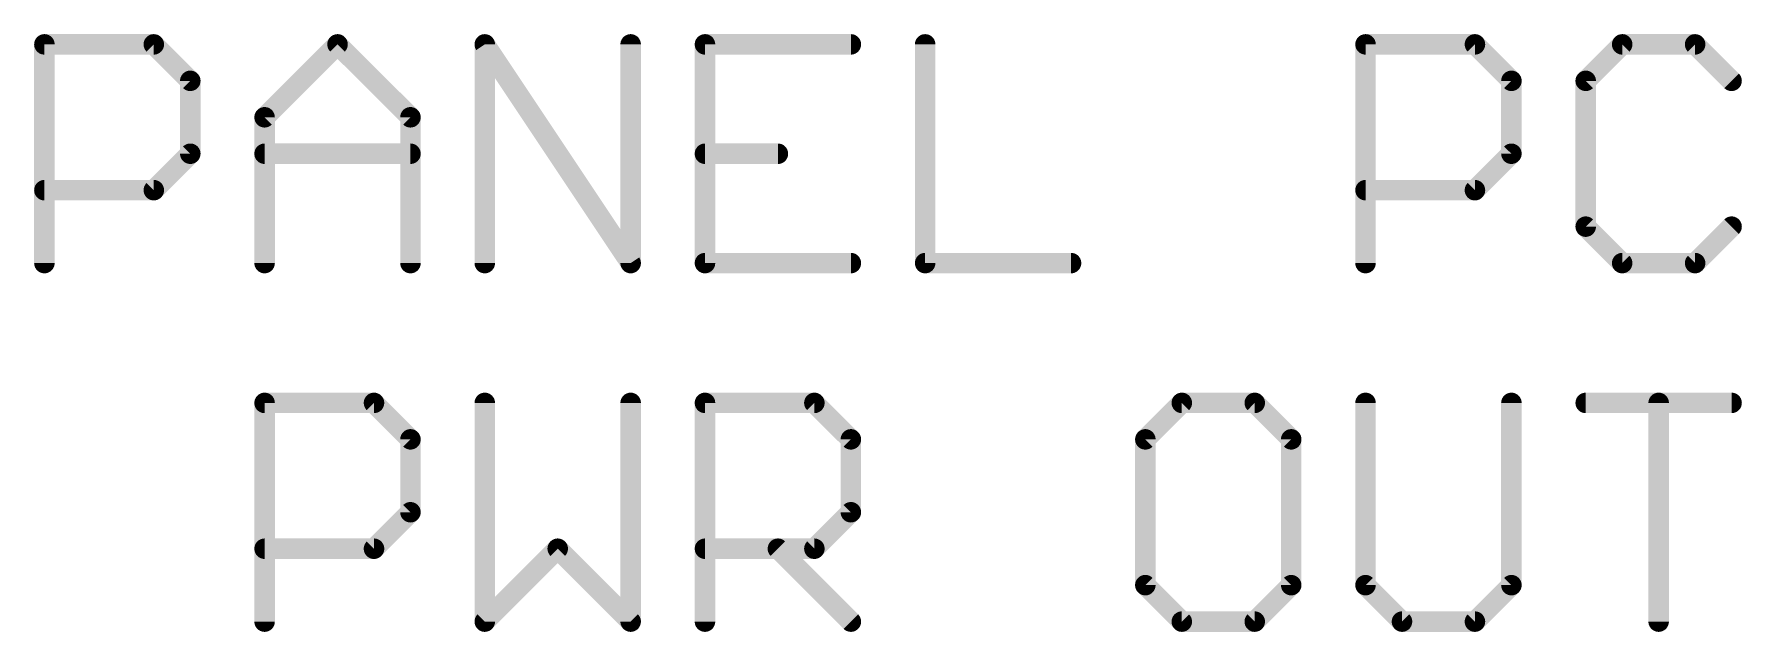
# Model space of a CAD drawing. Extents: x -19 to 124, y 0 to 88.
# Drawn here: x -14.88 to -2.18, y 42.99 to 47.44 of the extents above; entities that cross this region are included whole.
import ezdxf

# ---------------------------------------------------------------- set-up
doc = ezdxf.new("R2010")
doc.units = 0
doc.layers.add('114', color=53, linetype='CONTINUOUS')

msp = doc.modelspace()

# ---------------------------------------------------------------- linework, layer by layer
at = {"layer": '114', "const_width": 0.1524}
for points in [[(-14.7991, 45.7327), (-14.7991, 47.3597)], [(-14.7991, 47.3597), (-13.9856, 47.3597)], [(-13.9856, 47.3597), (-13.7144, 47.0885)], [(-13.1619, 46.8174), (-12.6196, 47.3597)], [(-12.6196, 47.3597), (-12.0773, 46.8174)], [(-11.5248, 45.7327), (-11.5248, 47.3597)], [(-11.5248, 47.3597), (-10.4401, 45.7327)], [(-10.4401, 45.7327), (-10.4401, 47.3597)], [(-8.8029, 47.3597), (-9.8876, 47.3597)], [(-9.8876, 47.3597), (-9.8876, 45.7327)], [(-8.2504, 47.3597), (-8.2504, 45.7327)], [(-4.9761, 45.7327), (-4.9761, 47.3597)], [(-4.9761, 47.3597), (-4.1626, 47.3597)], [(-4.1626, 47.3597), (-3.8915, 47.0885)], [(-3.0678, 47.3597), (-3.339, 47.0885)], [(-2.5255, 47.3597), (-3.0678, 47.3597)], [(-2.2543, 47.0885), (-2.5255, 47.3597)], [(-13.7144, 47.0885), (-13.7144, 46.5462)], [(-3.8915, 47.0885), (-3.8915, 46.5462)], [(-3.339, 47.0885), (-3.339, 46.0039)], [(-13.1619, 45.7327), (-13.1619, 46.8174)], [(-12.0773, 46.8174), (-12.0773, 45.7327)], [(-13.7144, 46.5462), (-13.9856, 46.275)], [(-13.1619, 46.5462), (-12.0773, 46.5462)], [(-9.8876, 46.5462), (-9.3453, 46.5462)], [(-3.8915, 46.5462), (-4.1626, 46.275)], [(-13.9856, 46.275), (-14.7991, 46.275)], [(-4.1626, 46.275), (-4.9761, 46.275)], [(-3.339, 46.0039), (-3.0678, 45.7327)], [(-2.5255, 45.7327), (-2.2543, 46.0039)], [(-9.8876, 45.7327), (-8.8029, 45.7327)], [(-8.2504, 45.7327), (-7.1658, 45.7327)], [(-3.0678, 45.7327), (-2.5255, 45.7327)], [(-13.1619, 43.0657), (-13.1619, 44.6927)], [(-13.1619, 44.6927), (-12.3484, 44.6927)], [(-12.3484, 44.6927), (-12.0773, 44.4215)], [(-11.5248, 44.6927), (-11.5248, 43.0657)], [(-10.4401, 43.0657), (-10.4401, 44.6927)], [(-9.8876, 43.0657), (-9.8876, 44.6927)], [(-9.8876, 44.6927), (-9.0741, 44.6927)], [(-9.0741, 44.6927), (-8.8029, 44.4215)], [(-6.3421, 44.6927), (-6.6133, 44.4215)], [(-5.7998, 44.6927), (-6.3421, 44.6927)], [(-5.5286, 44.4215), (-5.7998, 44.6927)], [(-4.9761, 44.6927), (-4.9761, 43.3369)], [(-3.8915, 43.3369), (-3.8915, 44.6927)], [(-3.339, 44.6927), (-2.2543, 44.6927)], [(-2.7966, 43.0657), (-2.7966, 44.6927)], [(-12.0773, 44.4215), (-12.0773, 43.8792)], [(-8.8029, 44.4215), (-8.8029, 43.8792)], [(-6.6133, 44.4215), (-6.6133, 43.3369)], [(-5.5286, 43.3369), (-5.5286, 44.4215)], [(-12.0773, 43.8792), (-12.3484, 43.608)], [(-8.8029, 43.8792), (-9.0741, 43.608)], [(-12.3484, 43.608), (-13.1619, 43.608)], [(-11.5248, 43.0657), (-10.9824, 43.608)], [(-10.9824, 43.608), (-10.4401, 43.0657)], [(-9.0741, 43.608), (-9.8876, 43.608)], [(-9.3453, 43.608), (-8.8029, 43.0657)], [(-6.6133, 43.3369), (-6.3421, 43.0657)], [(-5.7998, 43.0657), (-5.5286, 43.3369)], [(-4.9761, 43.3369), (-4.705, 43.0657)], [(-4.1626, 43.0657), (-3.8915, 43.3369)], [(-6.3421, 43.0657), (-5.7998, 43.0657)], [(-4.705, 43.0657), (-4.1626, 43.0657)]]:
    msp.add_lwpolyline(points, dxfattribs=at)
at = {"layer": '114', "const_width": 0.0762}
for points in [[(-14.761, 47.3597, 1), (-14.8372, 47.3597)], [(-14.7991, 47.3978, 1), (-14.7991, 47.3216)], [(-13.9586, 47.3866, 1), (-14.0125, 47.3327)], [(-13.9856, 47.3216, 1), (-13.9856, 47.3978)], [(-12.5926, 47.3866, 1), (-12.6465, 47.3327)], [(-12.5926, 47.3327, 1), (-12.6465, 47.3866)], [(-11.4867, 47.3597, 1), (-11.5629, 47.3597)], [(-11.4931, 47.3808, 1), (-11.5565, 47.3386)], [(-10.402, 47.3597, 1), (-10.4782, 47.3597)], [(-9.8876, 47.3978, 1), (-9.8876, 47.3216)], [(-9.8495, 47.3597, 1), (-9.9257, 47.3597)], [(-8.8029, 47.3216, 1), (-8.8029, 47.3978)], [(-8.2123, 47.3597, 1), (-8.2885, 47.3597)], [(-4.938, 47.3597, 1), (-5.0142, 47.3597)], [(-4.9761, 47.3978, 1), (-4.9761, 47.3216)], [(-4.1357, 47.3866, 1), (-4.1896, 47.3327)], [(-4.1626, 47.3216, 1), (-4.1626, 47.3978)], [(-3.0678, 47.3978, 1), (-3.0678, 47.3216)], [(-3.0409, 47.3327, 1), (-3.0948, 47.3866)], [(-2.4985, 47.3866, 1), (-2.5524, 47.3327)], [(-2.5255, 47.3216, 1), (-2.5255, 47.3978)], [(-13.6763, 47.0885, 1), (-13.7525, 47.0885)], [(-13.7414, 47.0616, 1), (-13.6875, 47.1155)], [(-3.8534, 47.0885, 1), (-3.9296, 47.0885)], [(-3.9184, 47.0616, 1), (-3.8645, 47.1155)], [(-3.3009, 47.0885, 1), (-3.3771, 47.0885)], [(-3.3659, 47.1155, 1), (-3.312, 47.0616)], [(-2.2813, 47.0616, 1), (-2.2274, 47.1155)], [(-13.1889, 46.8443, 1), (-13.135, 46.7904)], [(-13.1238, 46.8174, 1), (-13.2, 46.8174)], [(-12.0392, 46.8174, 1), (-12.1154, 46.8174)], [(-12.1042, 46.7904, 1), (-12.0503, 46.8443)], [(-13.6875, 46.5193, 1), (-13.7414, 46.5731)], [(-13.1619, 46.5843, 1), (-13.1619, 46.5081)], [(-12.0773, 46.5081, 1), (-12.0773, 46.5843)], [(-9.8876, 46.5843, 1), (-9.8876, 46.5081)], [(-9.3453, 46.5081, 1), (-9.3453, 46.5843)], [(-3.8645, 46.5193, 1), (-3.9184, 46.5731)], [(-13.7525, 46.5462, 1), (-13.6763, 46.5462)], [(-3.9296, 46.5462, 1), (-3.8534, 46.5462)], [(-14.7991, 46.3131, 1), (-14.7991, 46.2369)], [(-13.9856, 46.2369, 1), (-13.9856, 46.3131)], [(-4.9761, 46.3131, 1), (-4.9761, 46.2369)], [(-4.1626, 46.2369, 1), (-4.1626, 46.3131)], [(-14.0125, 46.302, 1), (-13.9586, 46.2481)], [(-4.1896, 46.302, 1), (-4.1357, 46.2481)], [(-3.312, 46.0308, 1), (-3.3659, 45.9769)], [(-3.3771, 46.0039, 1), (-3.3009, 46.0039)], [(-2.2274, 45.9769, 1), (-2.2813, 46.0308)], [(-14.8372, 45.7327, 1), (-14.761, 45.7327)], [(-13.2, 45.7327, 1), (-13.1238, 45.7327)], [(-12.1154, 45.7327, 1), (-12.0392, 45.7327)], [(-11.5629, 45.7327, 1), (-11.4867, 45.7327)], [(-10.4782, 45.7327, 1), (-10.402, 45.7327)], [(-10.4718, 45.7116, 1), (-10.4084, 45.7538)], [(-9.8876, 45.7708, 1), (-9.8876, 45.6946)], [(-9.9257, 45.7327, 1), (-9.8495, 45.7327)], [(-8.8029, 45.6946, 1), (-8.8029, 45.7708)], [(-8.2504, 45.7708, 1), (-8.2504, 45.6946)], [(-8.2885, 45.7327, 1), (-8.2123, 45.7327)], [(-7.1658, 45.6946, 1), (-7.1658, 45.7708)], [(-5.0142, 45.7327, 1), (-4.938, 45.7327)], [(-3.0678, 45.7708, 1), (-3.0678, 45.6946)], [(-3.0948, 45.7058, 1), (-3.0409, 45.7596)], [(-2.5524, 45.7596, 1), (-2.4985, 45.7058)], [(-2.5255, 45.6946, 1), (-2.5255, 45.7708)], [(-13.1238, 44.6927, 1), (-13.2, 44.6927)], [(-13.1619, 44.7308, 1), (-13.1619, 44.6546)], [(-12.3215, 44.7196, 1), (-12.3754, 44.6657)], [(-12.3484, 44.6546, 1), (-12.3484, 44.7308)], [(-11.4867, 44.6927, 1), (-11.5629, 44.6927)], [(-10.402, 44.6927, 1), (-10.4782, 44.6927)], [(-9.8495, 44.6927, 1), (-9.9257, 44.6927)], [(-9.8876, 44.7308, 1), (-9.8876, 44.6546)], [(-9.0472, 44.7196, 1), (-9.101, 44.6657)], [(-9.0741, 44.6546, 1), (-9.0741, 44.7308)], [(-6.3421, 44.7308, 1), (-6.3421, 44.6546)], [(-6.3152, 44.6657, 1), (-6.3691, 44.7196)], [(-5.7729, 44.7196, 1), (-5.8267, 44.6657)], [(-5.7998, 44.6546, 1), (-5.7998, 44.7308)], [(-4.938, 44.6927, 1), (-5.0142, 44.6927)], [(-3.8534, 44.6927, 1), (-3.9296, 44.6927)], [(-3.339, 44.7308, 1), (-3.339, 44.6546)], [(-2.7585, 44.6927, 1), (-2.8347, 44.6927)], [(-2.2543, 44.6546, 1), (-2.2543, 44.7308)], [(-12.0392, 44.4215, 1), (-12.1154, 44.4215)], [(-12.1042, 44.3946, 1), (-12.0503, 44.4485)], [(-8.7648, 44.4215, 1), (-8.841, 44.4215)], [(-8.8299, 44.3946, 1), (-8.776, 44.4485)], [(-6.5752, 44.4215, 1), (-6.6514, 44.4215)], [(-6.6402, 44.4485, 1), (-6.5863, 44.3946)], [(-5.4905, 44.4215, 1), (-5.5667, 44.4215)], [(-5.5556, 44.3946, 1), (-5.5017, 44.4485)], [(-12.0503, 43.8523, 1), (-12.1042, 43.9061)], [(-8.776, 43.8523, 1), (-8.8299, 43.9061)], [(-12.1154, 43.8792, 1), (-12.0392, 43.8792)], [(-8.841, 43.8792, 1), (-8.7648, 43.8792)], [(-13.1619, 43.6461, 1), (-13.1619, 43.5699)], [(-12.3484, 43.5699, 1), (-12.3484, 43.6461)], [(-10.9555, 43.635, 1), (-11.0094, 43.5811)], [(-10.9555, 43.5811, 1), (-11.0094, 43.635)], [(-9.8876, 43.6461, 1), (-9.8876, 43.5699)], [(-9.3183, 43.635, 1), (-9.3722, 43.5811)], [(-9.0741, 43.5699, 1), (-9.0741, 43.6461)], [(-12.3754, 43.635, 1), (-12.3215, 43.5811)], [(-9.101, 43.635, 1), (-9.0472, 43.5811)], [(-6.5863, 43.3638, 1), (-6.6402, 43.3099)], [(-6.6514, 43.3369, 1), (-6.5752, 43.3369)], [(-5.5667, 43.3369, 1), (-5.4905, 43.3369)], [(-5.5017, 43.3099, 1), (-5.5556, 43.3638)], [(-4.9492, 43.3638, 1), (-5.0031, 43.3099)], [(-5.0142, 43.3369, 1), (-4.938, 43.3369)], [(-3.9296, 43.3369, 1), (-3.8534, 43.3369)], [(-3.8645, 43.3099, 1), (-3.9184, 43.3638)], [(-13.2, 43.0657, 1), (-13.1238, 43.0657)], [(-11.5629, 43.0657, 1), (-11.4867, 43.0657)], [(-11.5517, 43.0926, 1), (-11.4978, 43.0388)], [(-10.4782, 43.0657, 1), (-10.402, 43.0657)], [(-10.467, 43.0388, 1), (-10.4132, 43.0926)], [(-9.9257, 43.0657, 1), (-9.8495, 43.0657)], [(-8.8299, 43.0388, 1), (-8.776, 43.0926)], [(-6.3421, 43.1038, 1), (-6.3421, 43.0276)], [(-6.3691, 43.0388, 1), (-6.3152, 43.0926)], [(-5.8267, 43.0926, 1), (-5.7729, 43.0388)], [(-5.7998, 43.0276, 1), (-5.7998, 43.1038)], [(-4.705, 43.1038, 1), (-4.705, 43.0276)], [(-4.7319, 43.0388, 1), (-4.678, 43.0926)], [(-4.1896, 43.0926, 1), (-4.1357, 43.0388)], [(-4.1626, 43.0276, 1), (-4.1626, 43.1038)], [(-2.8347, 43.0657, 1), (-2.7585, 43.0657)]]:
    msp.add_lwpolyline(points, format="xyb", dxfattribs=at)

doc.saveas('drawing.dxf')
